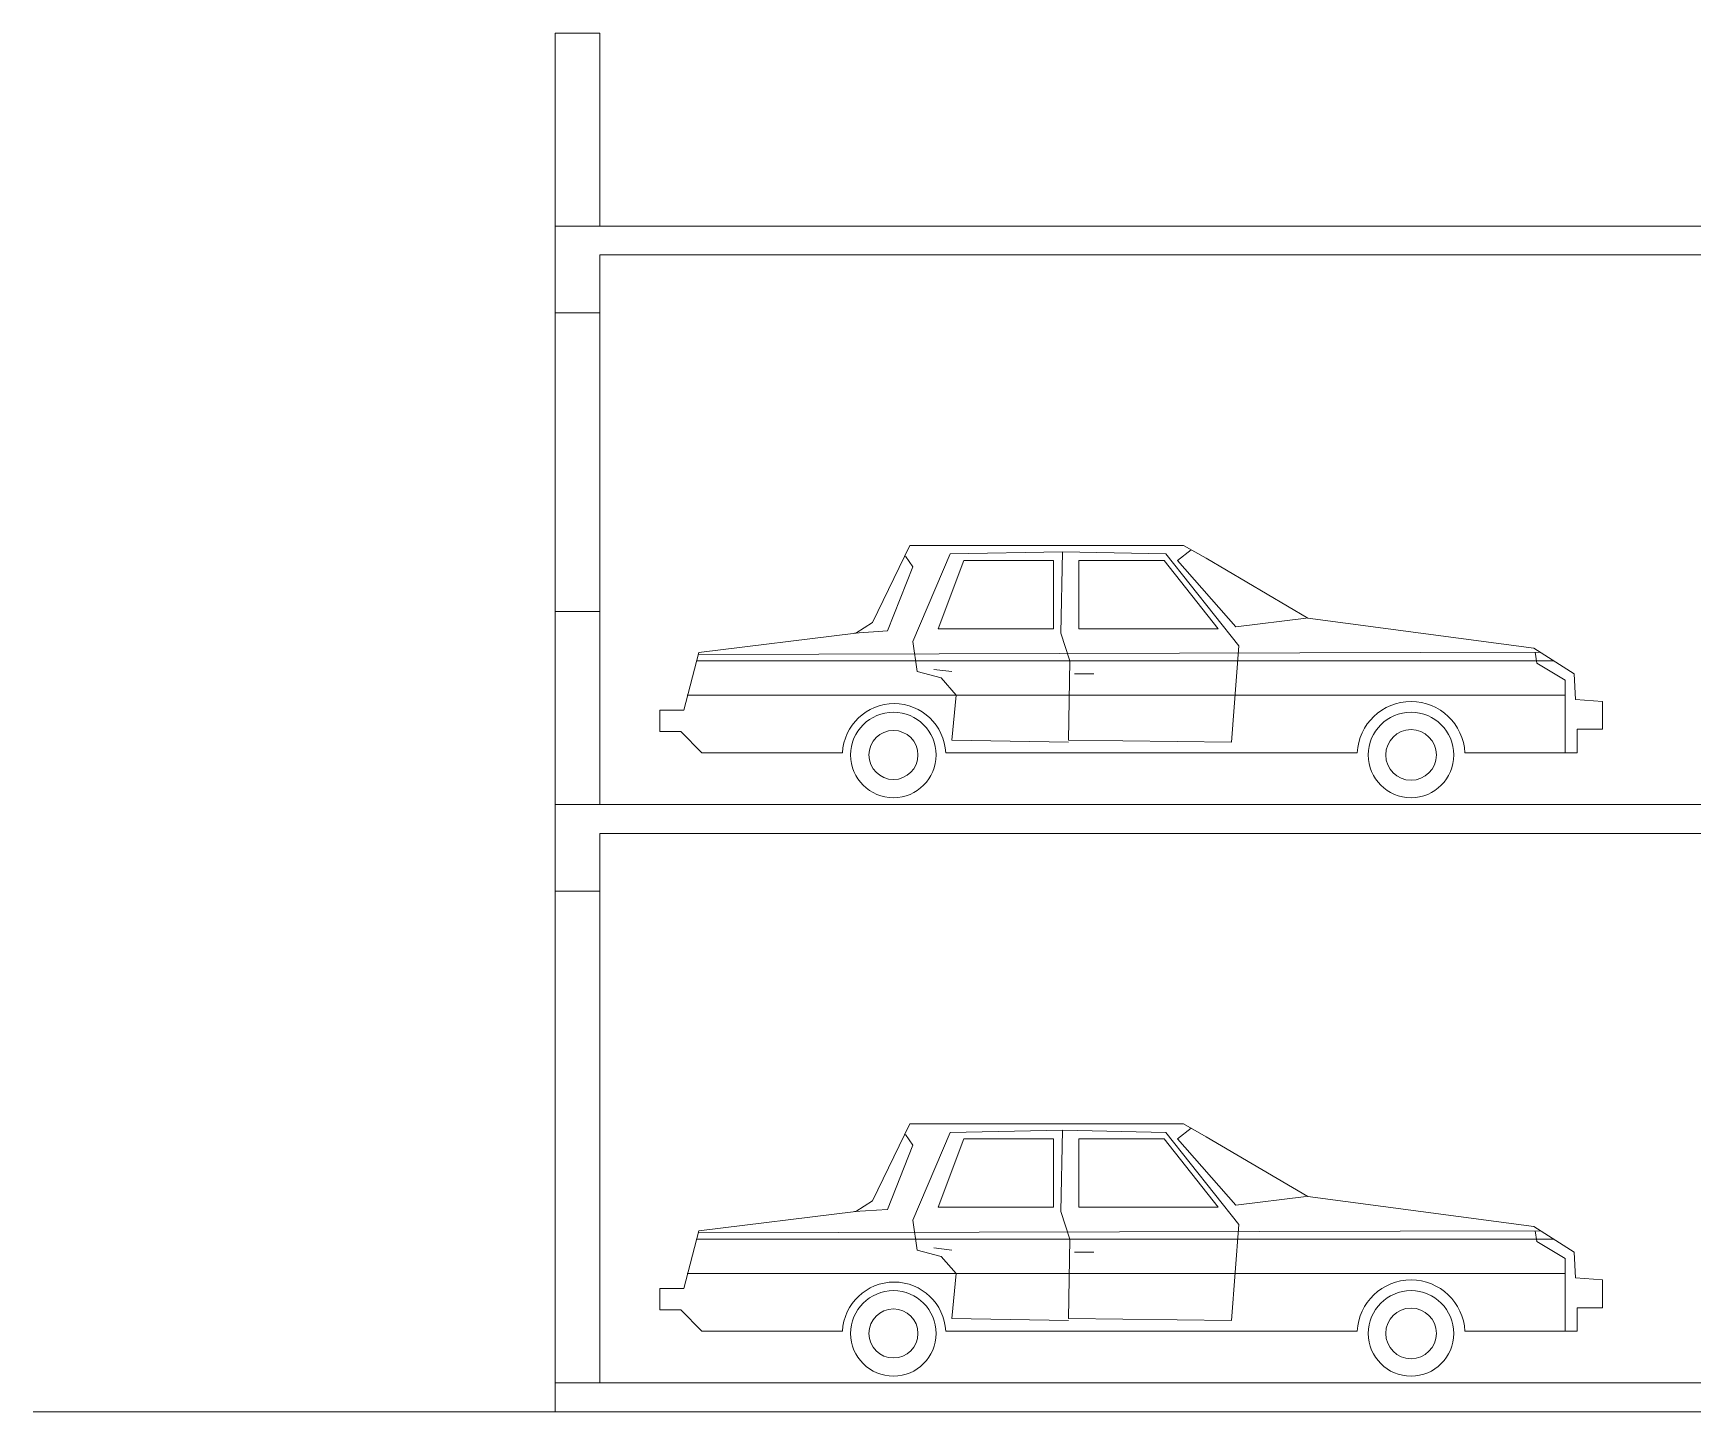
# Model space of a CAD drawing. Header units: inches. Extents: x 1090 to 1325, y 2 to 154.
# Drawn here: x 1100.69 to 1109.29, y 98.28 to 105.43 of the extents above; entities that cross this region are included whole.
import ezdxf

# ---------------------------------------------------------------- set-up
doc = ezdxf.new("R2010")
doc.units = ezdxf.units.IN
doc.header["$MEASUREMENT"] = 0
for name, color, linetype, lineweight in [('car', 253, 'Continuous', 9), ('elev 1', 252, 'Continuous', 9), ('walls', 250, 'Continuous', 18)]:
    doc.layers.add(name, color=color, linetype=linetype, lineweight=lineweight)

msp = doc.modelspace()

# ---------------------------------------------------------------- linework, layer by layer
at = {"layer": 'car'}
for p, q in [((1105.0393, 102.3704), (1105.2333, 102.7696)), ((1105.21, 102.7142), (1105.2489, 102.6587)), ((1105.2333, 102.7696), (1106.6536, 102.7696)), ((1105.4429, 102.7253), (1105.2489, 102.2706)), ((1106.0249, 102.7364), (1105.4429, 102.7253)), ((1106.0172, 102.3149), (1106.0249, 102.7364)), ((1106.0249, 102.7364), (1106.5604, 102.7253)), ((1106.5604, 102.7253), (1106.9407, 102.2484)), ((1106.6924, 102.7475), (1106.6225, 102.692)), ((1106.6536, 102.7696), (1106.77, 102.7031)), ((1105.2489, 102.6587), (1105.1169, 102.326)), ((1105.3808, 102.3371), (1105.5127, 102.692)), ((1105.5127, 102.692), (1105.9784, 102.692)), ((1105.9784, 102.692), (1105.9784, 102.3371)), ((1106.1103, 102.3371), (1106.1103, 102.692)), ((1106.1103, 102.692), (1106.5527, 102.692)), ((1106.5527, 102.692), (1106.8321, 102.3371)), ((1106.6225, 102.692), (1106.9252, 102.3482)), ((1106.77, 102.7031), (1107.2977, 102.3926)), ((1104.9539, 102.3149), (1105.0393, 102.3704)), ((1106.9252, 102.3482), (1107.2899, 102.3926)), ((1107.2977, 102.3926), (1108.4696, 102.2373)), ((1104.1391, 102.2151), (1104.9539, 102.3149)), ((1105.1169, 102.326), (1104.9462, 102.3149)), ((1105.9784, 102.3371), (1105.3808, 102.3371)), ((1106.0637, 102.1708), (1106.0172, 102.3149)), ((1106.8321, 102.3371), (1106.1103, 102.3371)), ((1104.0614, 101.9157), (1104.1391, 102.2151)), ((1108.5043, 102.2153), (1104.1362, 102.204)), ((1105.2489, 102.2706), (1105.2721, 102.1153)), ((1106.9407, 102.2484), (1106.9019, 101.7493)), ((1108.4696, 102.2373), (1108.6791, 102.1042)), ((1108.4773, 102.2152), (1108.4851, 102.1597)), ((1104.1276, 102.1708), (1108.5744, 102.1708)), ((1105.2721, 102.1153), (1105.3963, 102.0821)), ((1105.4506, 102.1153), (1105.3575, 102.1264)), ((1106.056, 101.7604), (1106.0637, 102.1708)), ((1106.1879, 102.1042), (1106.087, 102.1042)), ((1108.4851, 102.1597), (1108.6326, 102.071)), ((1108.6791, 102.1042), (1108.6869, 101.9711)), ((1105.3963, 102.0821), (1105.4739, 101.9933)), ((1108.6326, 102.071), (1108.6326, 101.6939)), ((1108.6326, 101.9933), (1104.0787, 101.9933)), ((1105.4739, 101.9933), (1105.4506, 101.7604)), ((1108.6869, 101.9711), (1108.8266, 101.9601)), ((1108.8266, 101.9601), (1108.8266, 101.8159)), ((1103.9373, 101.8048), (1103.9373, 101.9157)), ((1103.9373, 101.9157), (1104.0614, 101.9157)), ((1104.0459, 101.8048), (1103.9373, 101.8048)), ((1104.1546, 101.6939), (1104.0459, 101.8048)), ((1105.4506, 101.7604), (1106.056, 101.7493)), ((1106.9019, 101.7493), (1106.056, 101.7604)), ((1108.8266, 101.8159), (1108.6947, 101.8159)), ((1108.6947, 101.8159), (1108.6947, 101.6939)), ((1104.8841, 101.6939), (1104.1546, 101.6939)), ((1107.5538, 101.6939), (1105.4196, 101.6939)), ((1108.6947, 101.6939), (1108.1126, 101.6939)), ((1105.0393, 99.3704), (1105.2333, 99.7696)), ((1105.21, 99.7142), (1105.2489, 99.6587)), ((1105.2333, 99.7696), (1106.6536, 99.7696)), ((1105.4429, 99.7253), (1105.2489, 99.2706)), ((1105.3808, 99.3371), (1105.5127, 99.692)), ((1106.0249, 99.7364), (1105.4429, 99.7253)), ((1105.5127, 99.692), (1105.9784, 99.692)), ((1105.9784, 99.692), (1105.9784, 99.3371)), ((1106.0172, 99.3149), (1106.0249, 99.7364)), ((1106.0249, 99.7364), (1106.5604, 99.7253)), ((1106.1103, 99.3371), (1106.1103, 99.692)), ((1106.1103, 99.692), (1106.5527, 99.692)), ((1106.5527, 99.692), (1106.8321, 99.3371)), ((1106.5604, 99.7253), (1106.9407, 99.2484)), ((1106.6924, 99.7475), (1106.6225, 99.692)), ((1106.6225, 99.692), (1106.9252, 99.3482)), ((1106.6536, 99.7696), (1106.77, 99.7031)), ((1106.77, 99.7031), (1107.2977, 99.3926)), ((1105.2489, 99.6587), (1105.1169, 99.326)), ((1104.9539, 99.3149), (1105.0393, 99.3704)), ((1106.9252, 99.3482), (1107.2899, 99.3926)), ((1107.2977, 99.3926), (1108.4696, 99.2373)), ((1104.1391, 99.2151), (1104.9539, 99.3149)), ((1105.1169, 99.326), (1104.9462, 99.3149)), ((1105.2489, 99.2706), (1105.2721, 99.1153)), ((1105.9784, 99.3371), (1105.3808, 99.3371)), ((1106.0637, 99.1708), (1106.0172, 99.3149)), ((1106.8321, 99.3371), (1106.1103, 99.3371)), ((1104.0614, 98.9157), (1104.1391, 99.2151)), ((1108.5043, 99.2153), (1104.1362, 99.204)), ((1106.9407, 99.2484), (1106.9019, 98.7493)), ((1108.4696, 99.2373), (1108.6791, 99.1042)), ((1108.4773, 99.2152), (1108.4851, 99.1597)), ((1104.1276, 99.1708), (1108.5744, 99.1708)), ((1105.2721, 99.1153), (1105.3963, 99.0821)), ((1105.4506, 99.1153), (1105.3575, 99.1264)), ((1106.056, 98.7604), (1106.0637, 99.1708)), ((1106.1879, 99.1042), (1106.087, 99.1042)), ((1108.4851, 99.1597), (1108.6326, 99.071)), ((1108.6791, 99.1042), (1108.6869, 98.9711)), ((1105.3963, 99.0821), (1105.4739, 98.9933)), ((1108.6326, 99.071), (1108.6326, 98.6939)), ((1108.6326, 98.9933), (1104.0787, 98.9933)), ((1105.4739, 98.9933), (1105.4506, 98.7604)), ((1108.6869, 98.9711), (1108.8266, 98.9601)), ((1108.8266, 98.9601), (1108.8266, 98.8159)), ((1103.9373, 98.8048), (1103.9373, 98.9157)), ((1103.9373, 98.9157), (1104.0614, 98.9157)), ((1104.0459, 98.8048), (1103.9373, 98.8048)), ((1104.1546, 98.6939), (1104.0459, 98.8048)), ((1105.4506, 98.7604), (1106.056, 98.7493)), ((1106.9019, 98.7493), (1106.056, 98.7604)), ((1108.8266, 98.8159), (1108.6947, 98.8159)), ((1108.6947, 98.8159), (1108.6947, 98.6939)), ((1104.8841, 98.6939), (1104.1546, 98.6939)), ((1107.5538, 98.6939), (1105.4196, 98.6939)), ((1108.6947, 98.6939), (1108.1126, 98.6939))]:
    msp.add_line(p, q, dxfattribs=at)
for centre, radius in [((1105.148, 101.6828), 0.2218), ((1107.8332, 101.6828), 0.2218), ((1105.148, 101.6828), 0.1273), ((1107.8332, 101.6828), 0.1313), ((1105.148, 98.6828), 0.2218), ((1107.8332, 98.6828), 0.2218), ((1105.148, 98.6828), 0.1273), ((1107.8332, 98.6828), 0.1313)]:
    msp.add_circle(centre, radius, dxfattribs=at)
for centre, radius, start, end in [((1105.1518, 101.6809), 0.2681, 2.771, 177.229), ((1107.8332, 101.6803), 0.2797, 2.7773, 177.2227), ((1105.1518, 98.6809), 0.2681, 2.771, 177.229), ((1107.8332, 98.6803), 0.2797, 2.7773, 177.2227)]:
    msp.add_arc(centre, radius, start, end, dxfattribs=at)
at = {"layer": 'elev 1'}
for p, q in [((1103.394, 103.9762), (1103.394, 102.4262)), ((1103.6258, 103.9762), (1103.6258, 102.4262)), ((1103.394, 100.9762), (1103.394, 98.4262)), ((1103.6258, 100.9762), (1103.6258, 98.4262))]:
    msp.add_line(p, q, dxfattribs=at)
at = {"layer": 'walls'}
for p, q in [((1103.394, 104.4262), (1103.394, 105.4262)), ((1103.394, 105.4262), (1103.6258, 105.4262)), ((1103.6258, 105.4262), (1103.6258, 104.4262)), ((1156.3762, 104.4262), (1103.394, 104.4262)), ((1103.394, 104.4262), (1103.394, 103.9762)), ((1109.3955, 104.2762), (1103.6258, 104.2762)), ((1103.6258, 103.9762), (1103.6258, 104.2762)), ((1103.394, 103.9762), (1103.6258, 103.9762)), ((1103.394, 101.4262), (1103.394, 102.4262)), ((1103.394, 102.4262), (1103.6258, 102.4262)), ((1103.6258, 102.4262), (1103.6258, 101.4262)), ((1156.3762, 101.4262), (1103.394, 101.4262)), ((1103.394, 101.4262), (1103.394, 100.9762)), ((1109.3955, 101.2762), (1103.6258, 101.2762)), ((1103.6258, 100.9762), (1103.6258, 101.2762)), ((1103.394, 100.9762), (1103.6258, 100.9762)), ((1156.3762, 98.4262), (1103.394, 98.4262)), ((1103.394, 98.4262), (1103.394, 98.2762)), ((1103.394, 98.2762), (1100.6859, 98.2762)), ((1156.5262, 98.2762), (1103.394, 98.2762))]:
    msp.add_line(p, q, dxfattribs=at)

doc.saveas('drawing.dxf')
